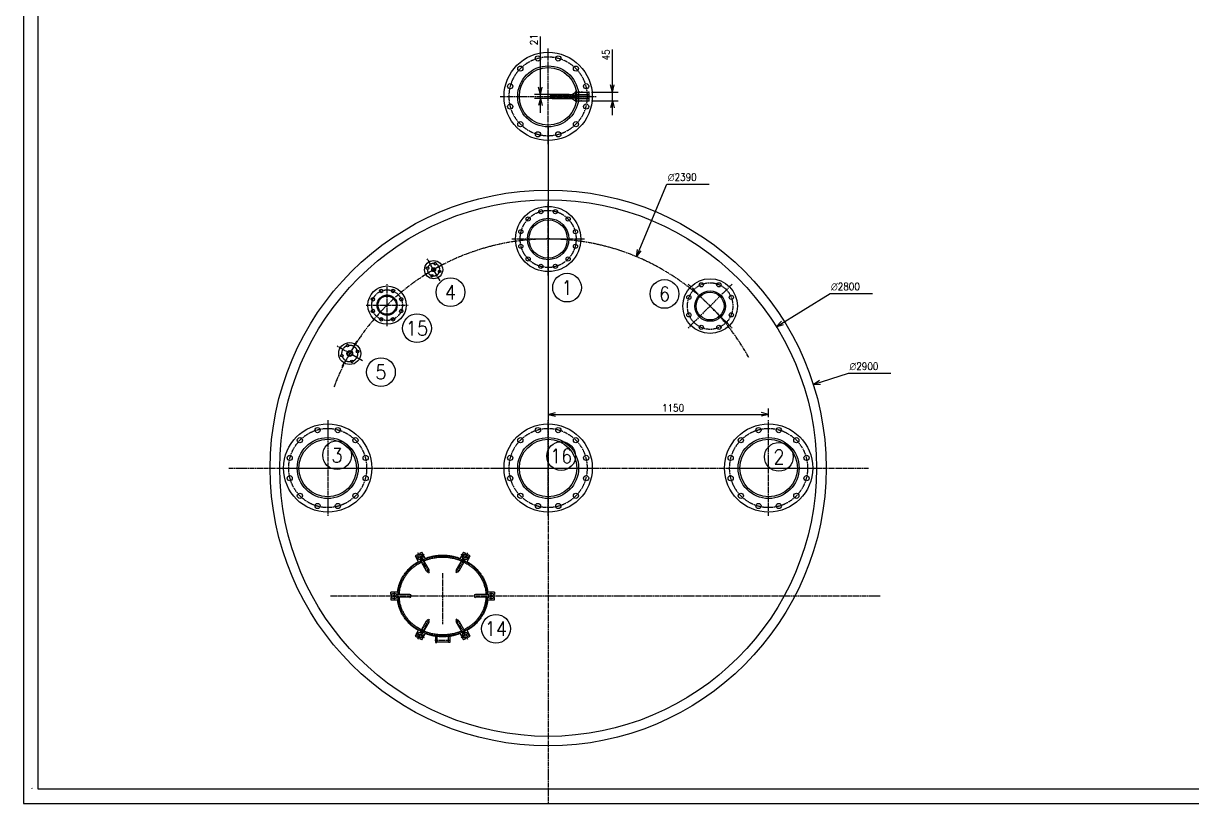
# Model space of a CAD drawing. Extents: x 70737 to 83352, y -27707 to -18796.
# Drawn here: x 70737 to 76831, y -27707 to -23636 of the extents above; entities that cross this region are included whole.
import ezdxf

# ---------------------------------------------------------------- set-up
doc = ezdxf.new("R2010")
doc.units = 0
doc.linetypes.add('DASH_CENTER', pattern=[36, 24, -3, 6, -3])
doc.layers.get('0').update_dxf_attribs({"linetype": 'CONTINUOUS'})
for name, color, linetype in [('1', 7, 'CONTINUOUS'), ('2', 7, 'CONTINUOUS'), ('3', 7, 'CONTINUOUS'), ('5', 7, 'CONTINUOUS')]:
    doc.layers.add(name, color=color, linetype=linetype)
doc.styles.add('CONVERTER_1', font='txt.shx', dxfattribs={"width": 0.9})
doc.styles.add('CONVERTER_2', font='txt.shx', dxfattribs={"width": 0.9, "oblique": 15})
doc.dimstyles.new('ME10_DIM_0', dxfattribs={"dimtxt": 37.5, "dimasz": 37.5, "dimexe": 30, "dimexo": 15, "dimtad": 1, "dimdec": 3, "dimdsep": 46, "dimtxsty": 'Standard', "dimsah": 1, "dimcen": 0.09, "dimclrd": 231, "dimclre": 231, "dimclrt": 7, "dimadec": 0, "dimazin": 0, "dimtfac": 1, "dimtdec": 4, "dimtofl": 0, "dimtmove": 0, "dimatfit": 3, "dimfxl": 0, "dimtolj": 1, "dimtzin": 0, "dimarcsym": 0})
doc.dimstyles.new('ME10_DIM_1', dxfattribs={"dimtxt": 37.5, "dimasz": 37.5, "dimexe": 30, "dimexo": 15, "dimtad": 1, "dimdec": 3, "dimdsep": 46, "dimtxsty": 'Standard', "dimsah": 1, "dimcen": 0.09, "dimclrd": 231, "dimclre": 231, "dimclrt": 7, "dimadec": 0, "dimazin": 0, "dimtfac": 1, "dimtdec": 4, "dimtofl": 0, "dimtmove": 0, "dimatfit": 3, "dimfxl": 0, "dimtolj": 1, "dimtzin": 0, "dimarcsym": 0})
doc.dimstyles.new('ME10_DIM_7', dxfattribs={"dimtxt": 37.5, "dimasz": 37.5, "dimexe": 30, "dimexo": 15, "dimtad": 1, "dimdec": 3, "dimdsep": 46, "dimtxsty": 'Standard', "dimsah": 1, "dimcen": 0.09, "dimclrd": 231, "dimclre": 231, "dimclrt": 7, "dimadec": 0, "dimazin": 0, "dimtfac": 1, "dimtdec": 4, "dimtofl": 0, "dimtmove": 0, "dimatfit": 3, "dimfxl": 0, "dimtolj": 1, "dimtzin": 0, "dimarcsym": 0})

# ---------------------------------------------------------------- blocks, each defined once
blk = doc.blocks.new('*D25')
at = {"color": 231, "linetype": 'Continuous'}
for p, q in [((73474.6, -24192), (73474.6, -25706.1)), ((74624.6, -25691), (74624.6, -25646.1)), ((73474.6, -25676.1), (74624.6, -25676.1))]:
    blk.add_line(p, q, dxfattribs=at)
at = {"color": 231}
for p, q in [((73474.6, -25676.1), (73512.1, -25666)), ((73474.6, -25676.1), (73512.1, -25686.1)), ((74624.6, -25676.1), (74587.1, -25666)), ((74624.6, -25676.1), (74587.1, -25686.1))]:
    blk.add_line(p, q, dxfattribs=at)
at = {"color": 7, "style": 'CONVERTER_1', "width": 0.9}
blk.add_text('1150', height=37.5, dxfattribs=at).set_placement((74068.3, -25661.1))
blk = doc.blocks.new('*D19')
at = {"color": 231, "linetype": 'Continuous'}
for p, q in [((73433.9, -24006.5), (73433.9, -23704.7)), ((73584.8, -24006.5), (73403.9, -24006.5)), ((73433.9, -24027.5), (73433.9, -24006.5)), ((73584.8, -24027.5), (73403.9, -24027.5)), ((73433.9, -24102.5), (73433.9, -24027.5))]:
    blk.add_line(p, q, dxfattribs=at)
at = {"color": 231}
for p, q in [((73433.9, -24006.5), (73423.9, -23969)), ((73433.9, -24006.5), (73444, -23969)), ((73433.9, -24027.5), (73423.9, -24065)), ((73433.9, -24027.5), (73444, -24065))]:
    blk.add_line(p, q, dxfattribs=at)
at = {"color": 7, "insert": (73418.9, -23749.7), "char_height": 37.5, "attachment_point": 7, "rotation": 90, "style": 'CONVERTER_1'}
blk.add_mtext('21', dxfattribs=at)
blk = doc.blocks.new('*D18')
at = {"color": 231, "linetype": 'Continuous'}
for p, q in [((73809.4, -23994.5), (73809.4, -23773)), ((73701.4, -23994.5), (73839.4, -23994.5)), ((73809.4, -24039.5), (73809.4, -23994.5)), ((73701.4, -24039.5), (73839.4, -24039.5)), ((73809.4, -24114.5), (73809.4, -24039.5))]:
    blk.add_line(p, q, dxfattribs=at)
at = {"color": 231}
for p, q in [((73809.4, -23994.5), (73799.3, -23957)), ((73809.4, -23994.5), (73819.4, -23957)), ((73809.4, -24039.5), (73799.3, -24077)), ((73809.4, -24039.5), (73819.4, -24077))]:
    blk.add_line(p, q, dxfattribs=at)
at = {"color": 7, "insert": (73794.4, -23829.2), "char_height": 37.5, "attachment_point": 7, "rotation": 90, "style": 'CONVERTER_1'}
blk.add_mtext('45', dxfattribs=at)
blk = doc.blocks.new('TEXT_CARTOUCHE', base_point=(4720.8, -1842.04))
at = {"color": 231, "insert": (4719.9, -1842.04), "char_height": 1.2, "attachment_point": 3, "rotation": 270, "style": 'CONVERTER_2'}
blk.add_mtext('.', dxfattribs=at)
blk = doc.blocks.new('CADREA1_SIMP_V', base_point=(4720.8, -1842.04))
at = {"layer": '1', "color": 4, "linetype": 'Continuous'}
for p, q in [((4715.8, -1253.04), (4715.8, -1847.04)), ((4715.8, -1847.04), (5556.8, -1847.04))]:
    blk.add_line(p, q, dxfattribs=at)
at = {"layer": '1', "color": 7, "linetype": 'Continuous'}
for p, q in [((4720.8, -1258.04), (4720.8, -1842.04)), ((4720.8, -1842.04), (5551.8, -1842.04))]:
    blk.add_line(p, q, dxfattribs=at)
blk.add_blockref('TEXT_CARTOUCHE', (4720.8, -1842.04))
blk = doc.blocks.new('PN16_0300__1', base_point=(73474.6, -24017))
at = {"layer": '1', "color": 4, "linetype": 'DASH_CENTER'}
for p, q in [((73474.6, -23798.5), (73474.6, -23767)), ((73474.6, -23812), (73474.6, -23798.5)), ((73474.6, -24222), (73474.6, -23812)), ((73224.6, -24017), (73269.6, -24017)), ((73269.6, -24017), (73679.6, -24017)), ((73679.6, -24017), (73724.6, -24017)), ((73474.6, -24235.5), (73474.6, -24222)), ((73474.6, -24267), (73474.6, -24235.5))]:
    blk.add_line(p, q, dxfattribs=at)
at = {"layer": '1', "color": 7, "linetype": 'Continuous'}
for centre, radius in [((73474.6, -24017), 230), ((73421.5, -23819), 13.5), ((73527.6, -23819), 13.5), ((73474.6, -24017), 159), ((73329.6, -23872), 13.5), ((73474.6, -24017), 150), ((73619.5, -23872), 13.5), ((73276.5, -23963.9), 13.5), ((73672.6, -23963.9), 13.5), ((73276.5, -24070), 13.5), ((73672.6, -24070), 13.5), ((73329.6, -24161.9), 13.5), ((73619.5, -24161.9), 13.5), ((73421.5, -24215), 13.5), ((73527.6, -24215), 13.5)]:
    blk.add_circle(centre, radius, dxfattribs=at)
at = {"layer": '1', "color": 4, "linetype": 'DASH_CENTER'}
for start, end in [(90, 180), (0, 90), (180, -90), (-90, 0)]:
    blk.add_arc((73474.6, -24017), 205, start, end, dxfattribs=at)
blk = doc.blocks.new('PN16_0150', base_point=(74319.6, -25111))
at = {"layer": '1', "color": 4, "linetype": 'DASH_CENTER'}
for p, q in [((74204.6, -24996.1), (74226.9, -25018.4)), ((74226.9, -25018.4), (74234.7, -25026.1)), ((74404.4, -25026.1), (74234.7, -25195.8)), ((74234.7, -25026.1), (74404.4, -25195.8)), ((74434.5, -24996.1), (74404.4, -25026.1)), ((74234.7, -25195.8), (74204.6, -25225.9)), ((74404.4, -25195.8), (74412.2, -25203.6)), ((74412.2, -25203.6), (74434.5, -25225.9))]:
    blk.add_line(p, q, dxfattribs=at)
at = {"layer": '1', "color": 7, "linetype": 'Continuous'}
for centre, radius in [((74319.6, -25111), 142.5), ((74319.6, -25111), 79.5), ((74319.6, -25111), 72.5), ((74273.6, -25000.1), 11), ((74365.5, -25000.1), 11), ((74208.7, -25065.1), 11), ((74430.4, -25065.1), 11), ((74208.7, -25156.9), 11), ((74430.4, -25156.9), 11), ((74273.6, -25221.9), 11), ((74365.5, -25221.9), 11)]:
    blk.add_circle(centre, radius, dxfattribs=at)
at = {"layer": '1', "color": 4, "linetype": 'DASH_CENTER'}
for start, end in [(135, -135), (45, 135), (-45, 45), (-135, -45)]:
    blk.add_arc((74319.6, -25111), 120, start, end, dxfattribs=at)
blk = doc.blocks.new('PN16_0300__6', base_point=(74624.6, -25956))
at = {"layer": '1', "color": 4, "linetype": 'DASH_CENTER'}
for p, q in [((74624.6, -25737.5), (74624.6, -25706)), ((74624.6, -25751), (74624.6, -25737.5)), ((74624.6, -26161), (74624.6, -25751)), ((74374.6, -25956), (74419.6, -25956)), ((74419.6, -25956), (74829.6, -25956)), ((74829.6, -25956), (74874.6, -25956)), ((74624.6, -26174.5), (74624.6, -26161)), ((74624.6, -26206), (74624.6, -26174.5))]:
    blk.add_line(p, q, dxfattribs=at)
at = {"layer": '1', "color": 7, "linetype": 'Continuous'}
for centre, radius in [((74624.6, -25956), 230), ((74571.5, -25758), 13.5), ((74677.6, -25758), 13.5), ((74624.6, -25956), 159), ((74479.6, -25811), 13.5), ((74624.6, -25956), 150), ((74769.5, -25811), 13.5), ((74426.5, -25902.9), 13.5), ((74822.6, -25902.9), 13.5), ((74426.5, -26009), 13.5), ((74822.6, -26009), 13.5), ((74479.6, -26100.9), 13.5), ((74571.5, -26154), 13.5), ((74677.6, -26154), 13.5), ((74769.5, -26100.9), 13.5)]:
    blk.add_circle(centre, radius, dxfattribs=at)
at = {"layer": '1', "color": 4, "linetype": 'DASH_CENTER'}
for start, end in [(90, 180), (0, 90), (180, -90), (-90, 0)]:
    blk.add_arc((74624.6, -25956), 205, start, end, dxfattribs=at)
blk = doc.blocks.new('PN16_0300__7', base_point=(73474.6, -25956))
at = {"layer": '1', "color": 4, "linetype": 'DASH_CENTER'}
for p, q in [((73474.6, -25737.5), (73474.6, -25706)), ((73474.6, -25751), (73474.6, -25737.5)), ((73474.6, -26161), (73474.6, -25751)), ((73224.6, -25956), (73269.6, -25956)), ((73269.6, -25956), (73679.6, -25956)), ((73679.6, -25956), (73724.6, -25956)), ((73474.6, -26174.5), (73474.6, -26161)), ((73474.6, -26206), (73474.6, -26174.5))]:
    blk.add_line(p, q, dxfattribs=at)
at = {"layer": '1', "color": 7, "linetype": 'Continuous'}
for centre, radius in [((73474.6, -25956), 230), ((73421.5, -25758), 13.5), ((73527.6, -25758), 13.5), ((73474.6, -25956), 159), ((73329.6, -25811), 13.5), ((73474.6, -25956), 150), ((73619.5, -25811), 13.5), ((73276.5, -25902.9), 13.5), ((73672.6, -25902.9), 13.5), ((73276.5, -26009), 13.5), ((73672.6, -26009), 13.5), ((73329.6, -26100.9), 13.5), ((73421.5, -26154), 13.5), ((73527.6, -26154), 13.5), ((73619.5, -26100.9), 13.5)]:
    blk.add_circle(centre, radius, dxfattribs=at)
at = {"layer": '1', "color": 4, "linetype": 'DASH_CENTER'}
for start, end in [(90, 180), (0, 90), (180, -90), (-90, 0)]:
    blk.add_arc((73474.6, -25956), 205, start, end, dxfattribs=at)
blk = doc.blocks.new('PN16_0200', base_point=(73474.6, -24761))
at = {"layer": '1', "color": 4, "linetype": 'DASH_CENTER'}
for p, q in [((73474.6, -24602.5), (73474.6, -24571)), ((73474.6, -24613.5), (73474.6, -24602.5)), ((73474.6, -24908.5), (73474.6, -24613.5)), ((73284.6, -24761), (73327.1, -24761)), ((73327.1, -24761), (73622.1, -24761)), ((73622.1, -24761), (73664.6, -24761)), ((73474.6, -24919.5), (73474.6, -24908.5)), ((73474.6, -24951), (73474.6, -24919.5))]:
    blk.add_line(p, q, dxfattribs=at)
at = {"layer": '1', "color": 7, "linetype": 'Continuous'}
for centre, radius in [((73474.6, -24761), 170), ((73436.4, -24618.5), 11), ((73512.7, -24618.5), 11), ((73370.3, -24656.7), 11), ((73474.6, -24761), 108), ((73474.6, -24761), 100), ((73578.9, -24656.7), 11), ((73332.1, -24722.8), 11), ((73617, -24722.8), 11), ((73332.1, -24799.2), 11), ((73617, -24799.2), 11), ((73370.3, -24865.3), 11), ((73578.9, -24865.3), 11), ((73436.4, -24903.5), 11), ((73512.7, -24903.5), 11)]:
    blk.add_circle(centre, radius, dxfattribs=at)
at = {"layer": '1', "color": 4, "linetype": 'DASH_CENTER'}
for start, end in [(90, 180), (0, 90), (180, -90), (-90, 0)]:
    blk.add_arc((73474.6, -24761), 147.5, start, end, dxfattribs=at)
blk = doc.blocks.new('PN16_0015', base_point=(72877.1, -24921.1))
at = {"layer": '1', "color": 4, "linetype": 'DASH_CENTER'}
for p, q in [((72860.8, -24892.9), (72843.3, -24862.6)), ((72905.2, -24904.8), (72848.9, -24937.3)), ((72893.3, -24949.2), (72860.8, -24892.9)), ((72905.2, -24904.8), (72935.5, -24887.3)), ((72818.6, -24954.8), (72848.9, -24937.3)), ((72910.8, -24979.5), (72893.3, -24949.2))]:
    blk.add_line(p, q, dxfattribs=at)
at = {"layer": '1', "color": 7, "linetype": 'Continuous'}
for centre, radius in [((72877.1, -24921.1), 47.5), ((72845.7, -24912.7), 7), ((72877.1, -24921.1), 10), ((72877.1, -24921.1), 7.5), ((72885.5, -24889.7), 7), ((72908.5, -24929.5), 7), ((72868.6, -24952.5), 7)]:
    blk.add_circle(centre, radius, dxfattribs=at)
at = {"layer": '1', "color": 4, "linetype": 'DASH_CENTER'}
for start, end in [(120, -150), (30, 120), (-60, 30), (-150, -60)]:
    blk.add_arc((72877.1, -24921.1), 32.5, start, end, dxfattribs=at)
blk = doc.blocks.new('PN16_0025', base_point=(72439.7, -25358.5))
at = {"layer": '1', "color": 4, "linetype": 'DASH_CENTER'}
for p, q in [((72460.9, -25321.7), (72478.4, -25291.4)), ((72402.9, -25337.2), (72372.5, -25319.7)), ((72476.5, -25379.7), (72402.9, -25337.2)), ((72460.9, -25321.7), (72418.4, -25395.3)), ((72400.9, -25425.6), (72418.4, -25395.3)), ((72506.8, -25397.2), (72476.5, -25379.7))]:
    blk.add_line(p, q, dxfattribs=at)
at = {"layer": '1', "color": 7, "linetype": 'Continuous'}
for centre, radius in [((72439.7, -25358.5), 57.5), ((72428.7, -25317.4), 7), ((72439.7, -25358.5), 15), ((72439.7, -25358.5), 12.5), ((72480.7, -25347.5), 7), ((72398.6, -25369.5), 7), ((72450.7, -25399.5), 7)]:
    blk.add_circle(centre, radius, dxfattribs=at)
at = {"layer": '1', "color": 4, "linetype": 'DASH_CENTER'}
for start, end in [(150, -120), (60, 150), (-30, 60), (-120, -30)]:
    blk.add_arc((72439.7, -25358.5), 42.5, start, end, dxfattribs=at)
blk = doc.blocks.new('PN16_0300__8', base_point=(72324.6, -25956))
at = {"layer": '1', "color": 4, "linetype": 'DASH_CENTER'}
for p, q in [((72324.6, -25706), (72324.6, -25737.5)), ((72324.6, -25737.5), (72324.6, -25751)), ((72324.6, -25751), (72324.6, -26161)), ((72074.6, -25956), (72119.6, -25956)), ((72119.6, -25956), (72529.6, -25956)), ((72529.6, -25956), (72574.6, -25956)), ((72324.6, -26161), (72324.6, -26174.5)), ((72324.6, -26174.5), (72324.6, -26206))]:
    blk.add_line(p, q, dxfattribs=at)
at = {"layer": '1', "color": 7, "linetype": 'Continuous'}
for centre, radius in [((72324.6, -25956), 230), ((72271.5, -25758), 13.5), ((72377.6, -25758), 13.5), ((72324.6, -25956), 159), ((72179.6, -25811), 13.5), ((72324.6, -25956), 150), ((72469.5, -25811), 13.5), ((72126.5, -25902.9), 13.5), ((72522.6, -25902.9), 13.5), ((72126.5, -26009), 13.5), ((72522.6, -26009), 13.5), ((72179.6, -26100.9), 13.5), ((72271.5, -26154), 13.5), ((72377.6, -26154), 13.5), ((72469.5, -26100.9), 13.5)]:
    blk.add_circle(centre, radius, dxfattribs=at)
at = {"layer": '1', "color": 4, "linetype": 'DASH_CENTER'}
for start, end in [(90, 180), (0, 90), (180, -90), (-90, 0)]:
    blk.add_arc((72324.6, -25956), 205, start, end, dxfattribs=at)
blk = doc.blocks.new('PN16_0080_TC', base_point=(72634.4, -25106.2))
at = {"layer": '1', "color": 4, "linetype": 'DASH_CENTER'}
for p, q in [((72634.4, -25216.2), (72634.4, -24996.2)), ((72524.4, -25106.2), (72744.4, -25106.2))]:
    blk.add_line(p, q, dxfattribs=at)
at = {"layer": '1', "color": 7, "linetype": 'Continuous'}
for centre, radius in [((72634.4, -25106.2), 100), ((72603.8, -25032.3), 9), ((72665, -25032.3), 9), ((72560.5, -25075.6), 9), ((72634.4, -25106.2), 52.5), ((72634.4, -25106.2), 47.5), ((72708.3, -25075.6), 9), ((72560.5, -25136.8), 9), ((72708.3, -25136.8), 9), ((72603.8, -25180.1), 9), ((72665, -25180.1), 9)]:
    blk.add_circle(centre, radius, dxfattribs=at)
at = {"layer": '1', "color": 4, "linetype": 'DASH_CENTER'}
blk.add_circle((72634.4, -25106.2), 80, dxfattribs=at)
blk = doc.blocks.new('*D26')
at = {"color": 231, "linetype": 'Continuous'}
for p, q in [((74857.2, -25519.3), (75041.6, -25461.1)), ((75041.6, -25461.1), (75262.8, -25461.1))]:
    blk.add_line(p, q, dxfattribs=at)
at = {"color": 231}
for q in [(74890, -25498.4), (74896, -25517.6)]:
    blk.add_line((74857.2, -25519.3), q, dxfattribs=at)
at = {"color": 7, "insert": (75046.8, -25446.1), "char_height": 37.5, "attachment_point": 7, "style": 'CONVERTER_1'}
blk.add_mtext('\\C7;{\\Fgdt|c0;n}\\C7;2900', dxfattribs=at)
blk = doc.blocks.new('*D27')
at = {"color": 231, "linetype": 'Continuous'}
for p, q in [((73935.4, -24853.4), (74093.8, -24474.6)), ((74093.8, -24474.6), (74315, -24474.6))]:
    blk.add_line(p, q, dxfattribs=at)
at = {"color": 231}
for q in [(73940.6, -24815), (73959.2, -24822.7)]:
    blk.add_line((73935.4, -24853.4), q, dxfattribs=at)
at = {"color": 7, "insert": (74099, -24459.6), "char_height": 37.5, "attachment_point": 7, "style": 'CONVERTER_1'}
blk.add_mtext('\\C7;{\\Fgdt|c0;n}\\C7;2390', dxfattribs=at)
blk = doc.blocks.new('*D28')
at = {"color": 231, "linetype": 'Continuous'}
for p, q in [((74664.7, -25218.7), (74944.9, -25045.2)), ((74944.9, -25045.2), (75166.1, -25045.2))]:
    blk.add_line(p, q, dxfattribs=at)
at = {"color": 231}
for q in [(74691.3, -25190.4), (74701.9, -25207.5)]:
    blk.add_line((74664.7, -25218.7), q, dxfattribs=at)
at = {"color": 7, "insert": (74950.1, -25030.2), "char_height": 37.5, "attachment_point": 7, "style": 'CONVERTER_1'}
blk.add_mtext('\\C7;{\\Fgdt|c0;n}\\C7;2800', dxfattribs=at)

msp = doc.modelspace()

# ---------------------------------------------------------------- linework, layer by layer
at = {"color": 4}
for p in [(73496.3764, -24006.4895), (73496.3764, -24009.4895), (73496.3764, -24009.4895), (73686.3767, -23994.4894), (73686.3767, -23994.4894), (73686.3767, -23994.4894), (73686.3767, -24006.4895), (73486.3764, -24016.9895), (73496.3764, -24024.4895), (73496.8764, -24027.4895), (73599.7543, -24027.4895), (73616.3766, -24024.4895), (73616.3766, -24027.4895), (73646.3767, -24039.4895), (73686.3767, -24027.4895), (73686.3767, -24039.4895), (73686.3767, -24039.4895), (73686.3767, -24039.4895)]:
    msp.add_point(p, dxfattribs=at)
at = {"layer": '1', "color": 4, "linetype": 'DASH_CENTER'}
for p, q in [((73616.3766, -23994.4894), (73621.8471, -23988.603)), ((73631.0356, -23988.7828), (73640.0396, -23994.4894)), ((73616.3766, -24039.4895), (73621.4395, -24047.4146)), ((73630.6726, -24047.1404), (73637.9097, -24039.4895)), ((73474.5575, -24177.0497), (73474.5575, -27707.0497)), ((71808.8655, -25955.9895), (75144.8655, -25955.9895)), ((72827.0471, -26407.7105), (72786.8471, -26430.9199)), ((72855.1767, -26503.8842), (72794.6302, -26399.0146)), ((73053.9585, -26399.0146), (72993.412, -26503.8842)), ((73061.7416, -26430.9199), (73021.5416, -26407.7105)), ((72924.2943, -26504.8114), (72924.2943, -26770.3216)), ((72339.0483, -26623.5995), (75209.5403, -26623.5995)), ((72670.7943, -26599.8735), (72670.7943, -26646.2925)), ((73177.7943, -26646.2925), (73177.7943, -26599.8735)), ((72794.6302, -26848.1843), (72855.1767, -26743.3147)), ((72993.412, -26743.3147), (73053.9585, -26848.1843)), ((72786.8471, -26816.279), (72827.0471, -26839.4885)), ((72965.9858, -26856.5995), (72883.0905, -26856.5995)), ((73021.5416, -26839.4885), (73061.7416, -26816.279))]:
    msp.add_line(p, q, dxfattribs=at)
at = {"layer": '1', "color": 7, "linetype": 'Continuous'}
for p, q in [((72790.8217, -26408.418), (72780.4293, -26414.418)), ((72780.4293, -26414.418), (72798.9856, -26446.5584)), ((72793.2274, -26412.5848), (72790.8217, -26408.418)), ((72804.6781, -26400.418), (72815.0704, -26394.418)), ((72804.6781, -26400.418), (72807.0838, -26404.5848)), ((72840.5717, -26494.5875), (72807.0709, -26434.5626)), ((72835.3316, -26429.5115), (72815.0704, -26394.418)), ((72854.4281, -26486.5875), (72819.1953, -26427.5626)), ((73029.3934, -26427.5626), (72994.1606, -26486.5875)), ((73041.5178, -26434.5626), (73008.017, -26494.5875)), ((73033.5183, -26394.418), (73013.2571, -26429.5115)), ((73033.5183, -26394.418), (73043.9106, -26400.418)), ((73041.5049, -26404.5848), (73043.9106, -26400.418)), ((73049.6031, -26446.5584), (73068.1593, -26414.418)), ((73057.767, -26408.418), (73055.3613, -26412.5848)), ((73068.1593, -26414.418), (73057.767, -26408.418)), ((72692.3569, -26603.5995), (72653.2943, -26603.5995)), ((72653.2943, -26615.5995), (72653.2943, -26603.5995)), ((72653.2943, -26615.5995), (72658.1058, -26615.5995)), ((72658.1058, -26631.5995), (72653.2943, -26631.5995)), ((72653.2943, -26631.5995), (72653.2943, -26643.5995)), ((72752.7943, -26615.5995), (72684.0608, -26616.5995)), ((72752.7943, -26631.5995), (72684.0608, -26630.5995)), ((73164.5278, -26616.5995), (73095.7943, -26615.5995)), ((73164.5278, -26630.5995), (73095.7943, -26631.5995)), ((73195.2943, -26603.5995), (73156.2318, -26603.5995)), ((73190.4829, -26615.5995), (73195.2943, -26615.5995)), ((73195.2943, -26631.5995), (73190.4829, -26631.5995)), ((73195.2943, -26603.5995), (73195.2943, -26615.5995)), ((73195.2943, -26643.5995), (73195.2943, -26631.5995)), ((72653.2943, -26643.5995), (72692.3569, -26643.5995)), ((73156.2318, -26643.5995), (73195.2943, -26643.5995)), ((72807.0709, -26812.6364), (72840.5717, -26752.6114)), ((73008.017, -26752.6114), (73041.5178, -26812.6364)), ((72798.9856, -26800.6406), (72780.4293, -26832.781)), ((72819.1953, -26819.6364), (72854.4281, -26760.6114)), ((72994.1606, -26760.6114), (73029.3934, -26819.6364)), ((73068.1593, -26832.781), (73049.6031, -26800.6406)), ((72780.4293, -26832.781), (72790.8217, -26838.781)), ((72790.8217, -26838.781), (72793.2274, -26834.6141)), ((72807.0838, -26842.6141), (72804.6781, -26846.781)), ((72815.0704, -26852.781), (72804.6781, -26846.781)), ((72815.0704, -26852.781), (72835.3316, -26817.6874)), ((72886.2943, -26833.8205), (72886.2943, -26866.5995)), ((72886.2943, -26866.5995), (72894.2943, -26866.5995)), ((72894.2943, -26866.5995), (72894.2943, -26834.872)), ((72896.2943, -26864.5995), (72896.2943, -26835.0954)), ((72952.2943, -26864.5995), (72896.2943, -26864.5995)), ((72952.2943, -26835.0954), (72952.2943, -26864.5995)), ((72954.2943, -26866.5995), (72954.2943, -26834.872)), ((72962.2943, -26866.5995), (72954.2943, -26866.5995)), ((72962.2943, -26833.8205), (72962.2943, -26866.5995)), ((73013.2571, -26817.6874), (73033.5183, -26852.781)), ((73043.9106, -26846.781), (73033.5183, -26852.781)), ((73043.9106, -26846.781), (73041.5049, -26842.6141)), ((73055.3613, -26834.6141), (73057.767, -26838.781)), ((73057.767, -26838.781), (73068.1593, -26832.781))]:
    msp.add_line(p, q, dxfattribs=at)
for centre, radius in [((73474.5575, -25955.9895), 1450), ((73474.5575, -25955.9895), 1400), ((72965.2943, -25038.5995), 75), ((73573.2943, -25014.5995), 75), ((74081.2943, -25047.5995), 75), ((72790.2943, -25226.5995), 75), ((72602.2943, -25455.5995), 75), ((72373.5575, -25888.9895), 75), ((73542.2943, -25893.5995), 75), ((74678.2943, -25897.5995), 75), ((72806.4999, -26419.5734), 15), ((72806.4999, -26419.5734), 7), ((73042.0888, -26419.5734), 15), ((73042.0888, -26419.5734), 7), ((72670.7943, -26623.5995), 15), ((72670.7943, -26623.5995), 7), ((73177.7943, -26623.5995), 15), ((73177.7943, -26623.5995), 7), ((73202.2943, -26794.5995), 75), ((72806.4999, -26827.6255), 15), ((73042.0888, -26827.6255), 15), ((72806.4999, -26827.6255), 7), ((73042.0888, -26827.6255), 7)]:
    msp.add_circle(centre, radius, dxfattribs=at)
at = {"layer": '1', "color": 4, "linetype": 'DASH_CENTER'}
msp.add_arc((73474.5575, -25955.9895), 1195, 28.82509316, 159.20121768, dxfattribs=at)
at = {"layer": '1', "color": 7, "linetype": 'Continuous'}
for centre, start, end in [((72847.4999, -26490.5875), -150, 30), ((73001.0888, -26490.5875), 150, -30), ((72752.7943, -26623.5995), -90, 90), ((73095.7943, -26623.5995), 90, -90), ((72847.4999, -26756.6114), -30, 150), ((73001.0888, -26756.6114), 30, -150)]:
    msp.add_arc(centre, 8, start, end, dxfattribs=at)
for points in [[(72689.3405, -26603.5995), (72692.0428, -26585.8087), (72696.4053, -26568.2481), (72702.5742, -26550.6147), (72710.401, -26533.5961), (72719.9872, -26516.9863), (72731.0314, -26501.3574), (72744.0152, -26486.2078), (72759.0364, -26471.5294), (72772.3289, -26460.4787), (72785.8328, -26451.0742), (72792.4282, -26446.9749), (72797.4872, -26443.963)], [(72691.4285, -26616.4923), (72691.8008, -26610.0941), (72692.4944, -26602.1106), (72694.7985, -26586.698), (72698.7502, -26570.8797), (72705.2655, -26552.0845), (72713.1614, -26534.7839), (72722.5958, -26518.4662), (72733.4889, -26503.0781), (72746.1356, -26488.2966), (72760.4463, -26474.2924), (72774.4286, -26462.7168), (72788.9499, -26452.6497), (72799.9671, -26446.0244), (72810.3434, -26440.426)], [(72698.4377, -26616.3903), (72698.7983, -26610.3639), (72699.4626, -26602.7836), (72701.6929, -26587.9212), (72705.5194, -26572.6596), (72711.8455, -26554.4706), (72719.5057, -26537.7421), (72728.6582, -26521.9663), (72739.2231, -26507.0932), (72751.4922, -26492.8023), (72765.3724, -26479.2661), (72778.9352, -26468.0763), (72793.0168, -26458.3474), (72803.6977, -26451.9462), (72813.7545, -26446.5379)], [(72823.2585, -26434.3696), (72825.6449, -26433.3553), (72830.1866, -26431.4462), (72845.1461, -26425.9325), (72861.488, -26421.3583), (72883.2552, -26416.934), (72904.0024, -26414.3977), (72924.2943, -26413.5994), (72944.5863, -26414.3977), (72965.3335, -26416.934), (72987.1007, -26421.3583), (73003.4425, -26425.9325), (73018.4021, -26431.4462), (73022.9438, -26433.3553), (73025.3302, -26434.3696)], [(72826.8745, -26440.4275), (72828.9189, -26439.5652), (72833.0892, -26437.8199), (72847.5334, -26432.5157), (72863.3281, -26428.1108), (72884.4778, -26423.8255), (72904.6125, -26421.3711), (72924.2943, -26420.5994), (72943.9762, -26421.3711), (72964.1109, -26423.8255), (72985.2606, -26428.1108), (73001.0553, -26432.5157), (73015.4995, -26437.8199), (73019.6698, -26439.5652), (73021.7142, -26440.4275)], [(72833.8116, -26426.8788), (72848.6937, -26421.843), (72864.4822, -26417.5515), (72883.5174, -26413.7649), (72903.1028, -26411.4595), (72924.2943, -26410.6246), (72945.4859, -26411.4595), (72965.0713, -26413.7649), (72984.1065, -26417.5515), (72999.895, -26421.843), (73014.7771, -26426.8788)], [(73034.8342, -26446.5379), (73044.891, -26451.9462), (73055.5719, -26458.3474), (73069.6534, -26468.0763), (73083.2163, -26479.2661), (73097.0965, -26492.8023), (73109.3656, -26507.0932), (73119.9304, -26521.9663), (73129.083, -26537.7421), (73136.7432, -26554.4706), (73143.0693, -26572.6596), (73146.8958, -26587.9212), (73149.126, -26602.7836), (73149.7904, -26610.3639), (73150.151, -26616.3903)], [(73038.2453, -26440.426), (73048.6216, -26446.0244), (73059.6388, -26452.6497), (73074.1601, -26462.7168), (73088.1424, -26474.2924), (73102.4531, -26488.2966), (73115.0998, -26503.0781), (73125.9929, -26518.4662), (73135.4273, -26534.7839), (73143.3226, -26552.0825), (73149.8362, -26570.8719), (73153.7899, -26586.6994), (73156.0956, -26602.1242), (73156.7918, -26610.1511), (73157.1642, -26616.5995)], [(73051.1015, -26443.963), (73056.1605, -26446.9749), (73062.7559, -26451.0742), (73076.2598, -26460.4787), (73089.5523, -26471.5294), (73104.5735, -26486.2078), (73117.5573, -26501.3574), (73128.6015, -26516.9863), (73138.1877, -26533.5961), (73146.0144, -26550.6147), (73152.1834, -26568.2481), (73156.5459, -26585.8087), (73159.2482, -26603.5995)], [(72692.3569, -26643.5995), (72692.2405, -26642.4603), (72692.0695, -26640.7233), (72691.6946, -26636.0136), (72691.4285, -26630.7067)], [(72813.7545, -26800.661), (72803.6977, -26795.2527), (72793.0168, -26788.8516), (72778.9352, -26779.1227), (72765.3724, -26767.9328), (72751.4922, -26754.3966), (72739.2231, -26740.1058), (72728.6582, -26725.2327), (72719.5057, -26709.4568), (72711.8455, -26692.7284), (72705.5194, -26674.5393), (72701.6929, -26659.2777), (72699.4626, -26644.4154), (72698.7983, -26636.835), (72698.4377, -26630.8086)], [(73150.151, -26630.8086), (73149.8663, -26636.0581), (73149.4296, -26641.3075)], [(73157.1243, -26631.5995), (73156.8343, -26636.7585), (73156.4029, -26641.9176)], [(72797.4872, -26803.236), (72792.4282, -26800.224), (72785.8328, -26796.1247), (72772.3289, -26786.7203), (72759.0364, -26775.6696), (72744.0152, -26760.9912), (72731.0314, -26745.8416), (72719.9872, -26730.2127), (72710.401, -26713.6028), (72702.5742, -26696.5843), (72696.4053, -26678.9509), (72692.0428, -26661.3903), (72689.3405, -26643.5995)], [(72810.3434, -26806.773), (72799.9671, -26801.1746), (72788.9499, -26794.5493), (72774.4286, -26784.4821), (72760.4463, -26772.9065), (72746.1356, -26758.9023), (72733.4889, -26744.1208), (72722.5835, -26728.709), (72713.1122, -26712.3202), (72705.3938, -26695.5623), (72699.3124, -26678.2055), (72695.0255, -26661.0055), (72692.3569, -26643.5995)], [(73149.4296, -26641.3075), (73146.8479, -26658.9146), (73142.5742, -26676.1944), (73136.6194, -26693.1422), (73129.083, -26709.4568), (73119.9304, -26725.2327), (73109.3656, -26740.1058), (73097.0965, -26754.3966), (73083.2163, -26767.9328), (73069.6534, -26779.1227), (73055.5719, -26788.8516), (73044.891, -26795.2527), (73034.8342, -26800.661)], [(73156.4029, -26641.9176), (73153.7416, -26660.13), (73149.3357, -26678.0061), (73143.1974, -26695.5362), (73135.4273, -26712.4151), (73125.9929, -26728.7327), (73115.0998, -26744.1208), (73102.4531, -26758.9023), (73088.1424, -26772.9065), (73074.1601, -26784.4821), (73059.6388, -26794.5493), (73048.6216, -26801.1746), (73038.2453, -26806.773)], [(73159.2482, -26643.5995), (73156.5459, -26661.3903), (73152.1834, -26678.9509), (73146.0144, -26696.5843), (73138.1877, -26713.6028), (73128.6015, -26730.2127), (73117.5573, -26745.8416), (73104.5735, -26760.9912), (73089.5523, -26775.6696), (73076.2598, -26786.7203), (73062.7559, -26796.1247), (73056.1605, -26800.224), (73051.1015, -26803.236)], [(73025.3302, -26812.8293), (73022.9438, -26813.8437), (73018.4021, -26815.7528), (73003.4425, -26821.2664), (72987.1007, -26825.8407), (72965.3335, -26830.2649), (72944.5863, -26832.8012), (72924.2943, -26833.5995), (72904.0024, -26832.8012), (72883.2552, -26830.2649), (72861.488, -26825.8407), (72845.1461, -26821.2664), (72830.1866, -26815.7528), (72825.6449, -26813.8437), (72823.2585, -26812.8293)], [(73021.7142, -26806.7715), (73019.6698, -26807.6337), (73015.4995, -26809.3791), (73001.0553, -26814.6833), (72985.2606, -26819.0881), (72964.1109, -26823.3734), (72943.9762, -26825.8279), (72924.2943, -26826.5995), (72904.6125, -26825.8279), (72884.4778, -26823.3734), (72863.3281, -26819.0881), (72847.5334, -26814.6833), (72833.0892, -26809.3791), (72828.9189, -26807.6337), (72826.8745, -26806.7715)], [(73014.7771, -26820.3201), (72999.895, -26825.3559), (72984.1065, -26829.6475), (72965.0713, -26833.434), (72945.4859, -26835.7395), (72924.2943, -26836.5744), (72903.1028, -26835.7395), (72883.5174, -26833.434), (72864.4822, -26829.6475), (72848.6937, -26825.3559), (72833.8116, -26820.3201)]]:
    msp.add_spline(points, degree=3, dxfattribs=at)
at = {"layer": '2', "color": 4, "linetype": 'Continuous'}
for p, q in [((73630.9836, -24039.4895), (73637.9097, -24039.4895)), ((73646.3767, -24039.4895), (73657.9712, -24039.4895))]:
    msp.add_line(p, q, dxfattribs=at)
at = {"layer": '3', "color": 4, "linetype": 'Continuous'}
for p, q in [((73653.5071, -23994.4895), (73646.5201, -23994.4894)), ((73661.974, -23994.4895), (73668.5386, -23994.4894))]:
    msp.add_line(p, q, dxfattribs=at)
at = {"layer": '5', "color": 4, "linetype": 'Continuous'}
for p, q in [((73491.5347, -24016.9895), (73496.3764, -24009.4895)), ((73496.3764, -24006.4895), (73599.7543, -24006.4895)), ((73496.3764, -24009.4895), (73616.3766, -24009.4895)), ((73496.3764, -24009.4895), (73496.3764, -24024.4895)), ((73599.7543, -24006.4895), (73616.3766, -23994.4894)), ((73616.3766, -23994.4894), (73616.3766, -24006.4895)), ((73616.3766, -23994.4894), (73686.3767, -23994.4894)), ((73616.3766, -24006.4895), (73616.3766, -24009.4895)), ((73616.3766, -24006.4895), (73686.3767, -24006.4895)), ((73616.3766, -24007.4895), (73686.3767, -24007.4895)), ((73616.3766, -24009.4895), (73616.3766, -24024.4895)), ((73686.3767, -23994.4894), (73686.3767, -24007.4895)), ((73686.3767, -24007.4895), (73686.3767, -24026.4895)), ((73491.5347, -24016.9895), (73496.3764, -24024.4895)), ((73496.3764, -24024.4895), (73616.3766, -24024.4895)), ((73496.8764, -24027.4895), (73599.7543, -24027.4895)), ((73599.7543, -24027.4895), (73616.3766, -24039.4895)), ((73616.3766, -24024.4895), (73616.3766, -24027.4895)), ((73616.3766, -24026.4895), (73686.3767, -24026.4895)), ((73616.3766, -24027.4895), (73616.3766, -24039.4895)), ((73616.3766, -24027.4895), (73686.3767, -24027.4895)), ((73616.3766, -24039.4895), (73686.3767, -24039.4895)), ((73686.3767, -24026.4895), (73686.3767, -24039.4895))]:
    msp.add_line(p, q, dxfattribs=at)
at = {"layer": '5', "color": 4, "linetype": 'DASH_CENTER'}
msp.add_line((73694.1861, -24016.9895), (73480.9246, -24016.9895), dxfattribs=at)
at = {"layer": '5', "color": 4, "linetype": 'Continuous'}
msp.add_arc((73496.8764, -24016.9895), 10.5, 90.00000279, -89.99999721, dxfattribs=at)

# ---------------------------------------------------------------- block references
at = {"xscale": 15, "yscale": 15}
msp.add_blockref('CADREA1_SIMP_V', (70812.0022, -27630.6202), dxfattribs=at)
for name, p in [('PN16_0300__1', (73474.5575, -24016.9895)), ('*D27', (0, 0)), ('PN16_0200', (73474.5575, -24760.9895)), ('PN16_0015', (72877.0575, -24921.0891)), ('PN16_0150', (74319.5501, -25110.9969)), ('PN16_0080_TC', (72634.3763, -25106.2128)), ('*D28', (0, 0)), ('PN16_0025', (72439.6572, -25358.4895)), ('*D26', (0, 0)), ('PN16_0300__8', (72324.5575, -25955.9895)), ('PN16_0300__7', (73474.5575, -25955.9895)), ('PN16_0300__6', (74624.5575, -25955.9895))]:
    msp.add_blockref(name, p)

# ---------------------------------------------------------------- texts
at = {"layer": '1', "color": 3, "char_height": 75, "attachment_point": 5, "style": 'CONVERTER_1'}
for s, insert in [('1', (73573.2943, -25014.5995)), ('4', (72965.2943, -25038.5995)), ('6', (74081.2943, -25047.5995)), ('15', (72790.2943, -25226.5995)), ('5', (72602.2943, -25455.5995)), ('3', (72373.5575, -25888.9895)), ('16', (73542.2943, -25893.5995)), ('2', (74678.2943, -25897.5995)), ('14', (73202.2943, -26794.5995))]:
    msp.add_mtext(s, dxfattribs=dict(at, insert=insert))

# ---------------------------------------------------------------- dimensions: what is measured, and where the dimension line sits
for base, p1, p2, dimstyle, picture, middle in [((73433.9484, -24006.4895), (73599.7543, -24027.4895), (73599.7543, -24006.4895), 'ME10_DIM_1', '*D19', (73400.1984, -23727.1603)), ((73809.389, -24039.4895), (73686.3767, -23994.4894), (73686.3767, -24039.4895), 'ME10_DIM_0', '*D18', (73775.639, -23801.1194))]:
    dim = msp.add_linear_dim(base=base, p1=p1, p2=p2, angle=89.99999876, dimstyle=dimstyle)
    dim.commit()
    dim.dimension.update_dxf_attribs({"geometry": picture, "text_midpoint": middle, "text_rotation": 89.99999876})
dim = msp.add_linear_dim(base=(73474.5575, -25676.0669), p1=(74624.5575, -25705.9895), p2=(73474.5575, -24177.0497), dimstyle='ME10_DIM_7')
dim.commit()
dim.dimension.update_dxf_attribs({"geometry": '*D25', "text_midpoint": (74118.9329, -25642.3169)})

doc.saveas('drawing.dxf')
